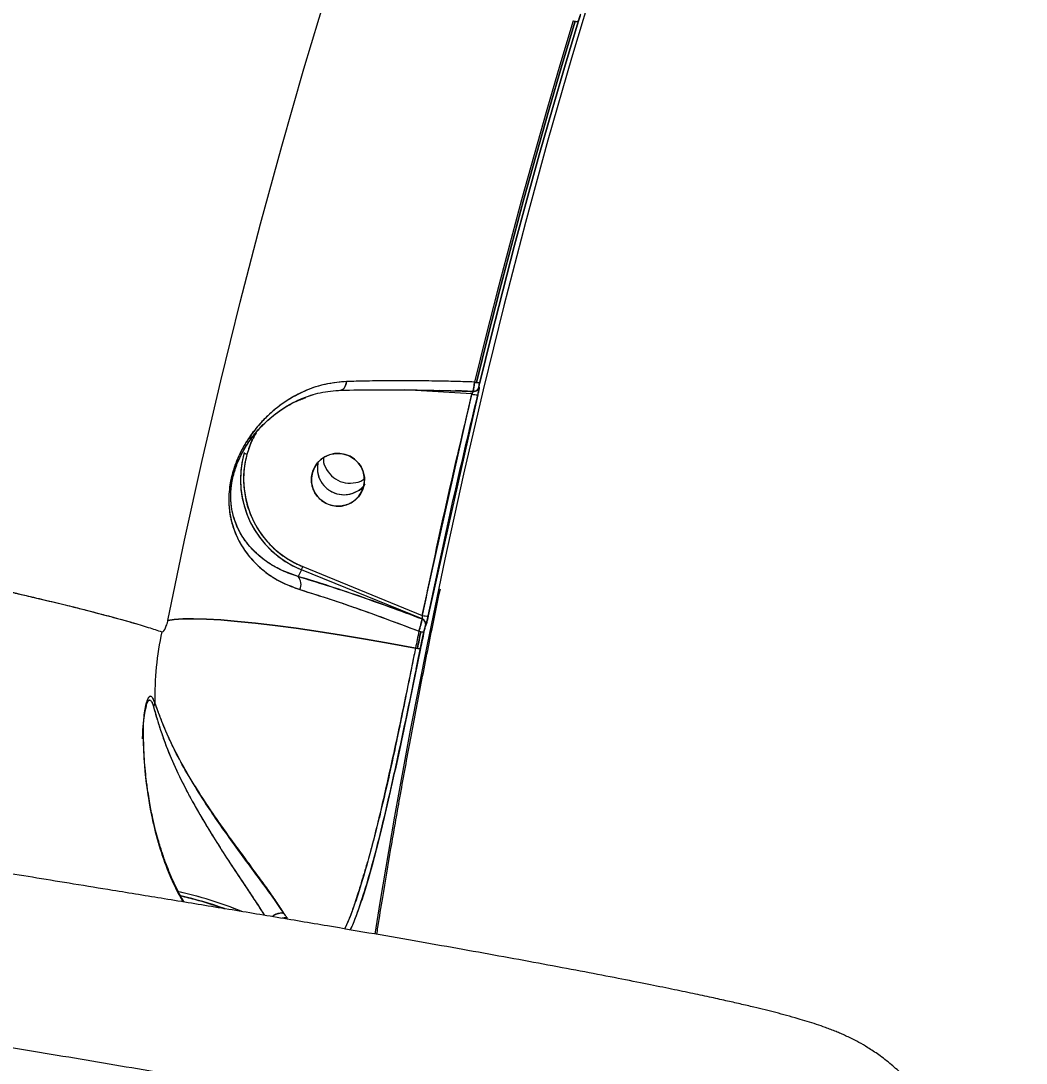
# Model space of a CAD drawing. Header units: millimetres. Extents: x -5873 to 5805, y -5301 to 4302.
# Drawn here: x -313.5 to -143.5, y -605.1 to -428.8 of the extents above; entities that cross this region are included whole.
import ezdxf

# ---------------------------------------------------------------- set-up
doc = ezdxf.new("R2010")
doc.units = ezdxf.units.MM
for name, color, linetype in [('DIKOM_ОБЪЕКТ', 7, 'Continuous'), ('DIKOM_РАЗМЕР_ЗОНА', 7, 'Continuous'), ('DIKOM_РАЗМЕР_ОБЪЕКТА', 7, 'Continuous')]:
    doc.layers.add(name, color=color, linetype=linetype)
doc.styles.add('style1', font='arial.ttf', dxfattribs={"width": 0.8})
doc.dimstyles.new('1-50', dxfattribs={"dimtxt": 300, "dimasz": 200, "dimexe": 100, "dimexo": 0, "dimgap": 100, "dimtad": 1, "dimtxsty": 'style1', "dimcen": 200, "dimclrd": 7, "dimclre": 7, "dimclrt": 7, "dimadec": 1, "dimazin": 2, "dimtfac": 1, "dimtmove": 0, "dimatfit": 2, "dimfxl": 0, "dimlwd": 25, "dimlwe": 18, "dimarcsym": 0})

# ---------------------------------------------------------------- blocks, each defined once
blk = doc.blocks.new('*D9')
at = {"layer": 'Defpoints', "color": 0, "transparency": 16777216}
for p in [(1338.11, 2802.44), (-4588.97, -1585.51), (-117.5, -1585.51)]:
    blk.add_point(p, dxfattribs=at)
at = {"layer": 'DIKOM_РАЗМЕР_ОБЪЕКТА', "color": 7, "lineweight": 18, "transparency": 16777216}
for p, q in [((1338.11, 2802.44), (-4688.97, 2802.44)), ((-117.5, -1585.51), (-4688.97, -1585.51))]:
    blk.add_line(p, q, dxfattribs=at)
at = {"layer": 'DIKOM_РАЗМЕР_ОБЪЕКТА', "color": 7, "lineweight": 25, "transparency": 16777216}
blk.add_line((-4588.97, 2602.44), (-4588.97, -1385.51), dxfattribs=at)
at = {"layer": 'DIKOM_РАЗМЕР_ОБЪЕКТА', "color": 7, "transparency": 16777216}
for points in [[(-4622.31, 2602.44), (-4555.64, 2602.44), (-4588.97, 2802.44)], [(-4622.31, -1385.51), (-4555.64, -1385.51), (-4588.97, -1585.51)]]:
    blk.add_solid(points, dxfattribs=at)
at = {"layer": 'DIKOM_РАЗМЕР_ОБЪЕКТА', "color": 7, "transparency": 16777216, "insert": (-4842.15, 460.98), "char_height": 300, "attachment_point": 5, "rotation": 90, "style": 'style1'}
blk.add_mtext('4400', dxfattribs=at)
blk = doc.blocks.new('*D10')
at = {"layer": 'Defpoints', "color": 0, "transparency": 16777216}
for p in [(4304.51, 1053.39), (-1538.59, -1332.39), (4304.51, -4224.84)]:
    blk.add_point(p, dxfattribs=at)
at = {"layer": 'DIKOM_РАЗМЕР_ОБЪЕКТА', "color": 7, "lineweight": 18, "transparency": 16777216}
for p, q in [((4304.51, 1053.39), (4304.51, -4324.84)), ((-1538.59, -1332.39), (-1538.59, -4324.84))]:
    blk.add_line(p, q, dxfattribs=at)
at = {"layer": 'DIKOM_РАЗМЕР_ОБЪЕКТА', "color": 7, "lineweight": 25, "transparency": 16777216}
blk.add_line((-1338.59, -4224.84), (4104.51, -4224.84), dxfattribs=at)
at = {"layer": 'DIKOM_РАЗМЕР_ОБЪЕКТА', "color": 7, "transparency": 16777216}
for points in [[(-1338.59, -4191.51), (-1338.59, -4258.18), (-1538.59, -4224.84)], [(4104.51, -4191.51), (4104.51, -4258.18), (4304.51, -4224.84)]]:
    blk.add_solid(points, dxfattribs=at)
at = {"layer": 'DIKOM_РАЗМЕР_ОБЪЕКТА', "color": 7, "transparency": 16777216, "insert": (1679.28, -3971.67), "char_height": 300, "attachment_point": 5, "style": 'style1'}
blk.add_mtext('5850', dxfattribs=at)
blk = doc.blocks.new('*D11')
at = {"layer": 'Defpoints', "color": 0, "transparency": 16777216}
for p in [(-510, 4302.44), (-5422.89, -3651.6), (284.83, -3651.6)]:
    blk.add_point(p, dxfattribs=at)
at = {"layer": 'DIKOM_РАЗМЕР_ЗОНА', "color": 7, "lineweight": 18, "transparency": 16777216}
for p, q in [((-510, 4302.44), (-5522.89, 4302.44)), ((284.83, -3651.6), (-5522.89, -3651.6))]:
    blk.add_line(p, q, dxfattribs=at)
at = {"layer": 'DIKOM_РАЗМЕР_ЗОНА', "color": 7, "lineweight": 25, "transparency": 16777216}
blk.add_line((-5422.89, 4102.44), (-5422.89, -3451.6), dxfattribs=at)
at = {"layer": 'DIKOM_РАЗМЕР_ЗОНА', "color": 7, "transparency": 16777216}
for points in [[(-5456.22, 4102.44), (-5389.56, 4102.44), (-5422.89, 4302.44)], [(-5456.22, -3451.6), (-5389.56, -3451.6), (-5422.89, -3651.6)]]:
    blk.add_solid(points, dxfattribs=at)
at = {"layer": 'DIKOM_РАЗМЕР_ЗОНА', "color": 7, "transparency": 16777216, "insert": (-5676.06, -474.49), "char_height": 300, "attachment_point": 5, "rotation": 90, "style": 'style1'}
blk.add_mtext('7950', dxfattribs=at)

msp = doc.modelspace()

# ---------------------------------------------------------------- linework, layer by layer
at = {"layer": 'DIKOM_ОБЪЕКТ', "color": 7, "linetype": 'Continuous', "lineweight": 15}
for p, q in [((-237.27, -491.937), (-248.666, -491.237)), ((-237.055, -491.52), (-242.679, -491.335)), ((-240.036, -491.333), (-237.053, -491.516)), ((-237.051, -491.512), (-239.978, -491.333)), ((-236.75, -491.493), (-236.838, -491.51)), ((-236.454, -491.365), (-236.515, -491.401)), ((-236.237, -491.174), (-236.234, -491.17)), ((-236.031, -490.772), (-236.034, -490.775)), ((-236.034, -490.775), (-236.031, -490.772)), ((-245.646, -529.382), (-237.27, -491.937)), ((-236.24, -492.059), (-244.609, -529.469)), ((-274.867, -499.547), (-274.178, -498.226)), ((-276.227, -502.199), (-276.228, -502.202)), ((-276.227, -502.2), (-275.928, -501.674)), ((-266.064, -521.656), (-266.638, -522.786)), ((-245.658, -529.986), (-266.064, -521.656)), ((-265.847, -521.136), (-245.646, -529.382)), ((-245.66, -529.989), (-245.658, -529.986)), ((-245.058, -531.115), (-245.051, -531.077)), ((-245.058, -531.115), (-245.055, -531.112)), ((-245.055, -531.112), (-245.058, -531.115)), ((-292.33, -544.797), (-292.538, -545.558)), ((-292.911, -550.26), (-292.821, -548.524)), ((-292.787, -549.885), (-292.844, -549.597)), ((-292.911, -550.26), (-292.825, -550.047)), ((-292.825, -550.047), (-292.911, -550.26))]:
    msp.add_line(p, q, dxfattribs=at)
at = {"layer": 'DIKOM_ОБЪЕКТ', "color": 7, "linetype": 'Continuous', "lineweight": 15, "flags": 128}
for points in [[(-180.111, -321.861), (-183.464, -329.843), (-188.564, -342.395), (-193.532, -355.139), (-198.366, -368.066), (-203.062, -381.168), (-207.617, -394.436), (-212.029, -407.862), (-216.294, -421.436), (-220.41, -435.149), (-224.374, -448.994), (-228.183, -462.96), (-231.835, -477.039), (-235.328, -491.22), (-238.658, -505.496), (-241.825, -519.857), (-244.826, -534.293), (-247.658, -548.794), (-250.321, -563.352), (-252.812, -577.957), (-253.674, -583.269)], [(-288.648, -530.272), (-285.818, -516.69), (-282.833, -503.178), (-279.695, -489.746), (-276.406, -476.401), (-272.968, -463.153), (-269.383, -450.01), (-265.654, -436.981), (-261.783, -424.073), (-257.772, -411.296), (-253.625, -398.657), (-250.524, -389.556)], [(-288.648, -530.272), (-285.818, -516.69), (-282.833, -503.178), (-279.695, -489.746), (-276.406, -476.401), (-272.968, -463.153), (-269.383, -450.01), (-265.654, -436.981), (-261.783, -424.073), (-257.772, -411.296), (-253.625, -398.657), (-250.524, -389.556)], [(-220.112, -428.842), (-222.361, -436.346), (-224.563, -443.891), (-226.718, -451.475), (-228.825, -459.097), (-230.885, -466.754), (-232.896, -474.446), (-234.859, -482.17), (-236.773, -489.926)], [(-220.112, -428.842), (-222.361, -436.346), (-224.563, -443.891), (-226.718, -451.475), (-228.825, -459.097), (-230.885, -466.754), (-232.896, -474.446), (-234.859, -482.17), (-236.773, -489.926)], [(-219.794, -428.908), (-222.042, -436.411), (-224.244, -443.955), (-226.398, -451.538), (-228.506, -459.159), (-230.565, -466.816), (-232.576, -474.507), (-234.539, -482.23), (-236.452, -489.985)], [(-236.452, -489.985), (-234.539, -482.23), (-232.576, -474.507), (-230.565, -466.816), (-228.506, -459.159), (-226.398, -451.538), (-224.244, -443.955), (-222.042, -436.411), (-219.794, -428.908)], [(-235.911, -489.979), (-233.996, -482.217), (-232.032, -474.487), (-230.019, -466.79), (-227.957, -459.127), (-225.848, -451.5), (-223.692, -443.911), (-221.489, -436.36), (-219.238, -428.851)], [(-219.238, -428.851), (-221.489, -436.36), (-223.692, -443.911), (-225.848, -451.5), (-227.957, -459.127), (-230.019, -466.79), (-232.032, -474.487), (-233.996, -482.217), (-235.911, -489.979)], [(-259.594, -491.297), (-259.401, -491.313), (-259.211, -491.264), (-259.029, -491.153), (-258.863, -490.982), (-258.716, -490.756), (-258.595, -490.485), (-258.502, -490.175), (-258.442, -489.837)], [(-258.442, -489.837), (-258.502, -490.175), (-258.595, -490.485), (-258.716, -490.756), (-258.863, -490.982), (-259.029, -491.153), (-259.211, -491.264), (-259.34, -491.305)], [(-274.367, -499.661), (-274.476, -499.901), (-275.284, -502.151)], [(-288.648, -530.272), (-287.555, -530.081), (-286.097, -529.974), (-284.286, -529.952), (-282.136, -530.015), (-279.664, -530.162), (-276.889, -530.393), (-273.832, -530.705), (-270.517, -531.097), (-266.971, -531.565), (-263.22, -532.105), (-259.294, -532.713), (-255.223, -533.385), (-251.04, -534.116), (-246.776, -534.899)], [(-246.776, -534.899), (-251.04, -534.116), (-255.223, -533.385), (-259.294, -532.713), (-263.22, -532.105), (-266.971, -531.565), (-270.517, -531.097), (-273.832, -530.705), (-276.889, -530.393), (-279.664, -530.162), (-282.136, -530.015), (-284.286, -529.952), (-286.097, -529.974), (-287.555, -530.081), (-288.648, -530.272)], [(-246.198, -532.061), (-246.271, -532.415), (-246.343, -532.77), (-246.416, -533.125), (-246.488, -533.479), (-246.56, -533.834), (-246.632, -534.189), (-246.704, -534.544), (-246.776, -534.899)], [(-246.198, -532.061), (-246.271, -532.415), (-246.343, -532.77), (-246.416, -533.125), (-246.488, -533.479), (-246.56, -533.834), (-246.632, -534.189), (-246.704, -534.544), (-246.776, -534.899)], [(-246.638, -538.45), (-245.751, -534.008), (-245.376, -532.155)], [(-245.376, -532.155), (-245.751, -534.008), (-246.638, -538.45)], [(-245.376, -532.155), (-245.751, -534.009), (-246.638, -538.45)], [(-245.877, -532.116), (-245.95, -532.47), (-246.022, -532.825), (-246.094, -533.179), (-246.166, -533.534), (-246.238, -533.889), (-246.31, -534.244), (-246.382, -534.599), (-246.454, -534.953)], [(-246.454, -534.953), (-246.382, -534.599), (-246.31, -534.244), (-246.238, -533.889), (-246.166, -533.534), (-246.094, -533.179), (-246.022, -532.825), (-245.95, -532.47), (-245.877, -532.116)], [(-245.921, -534.984), (-245.849, -534.629), (-245.777, -534.273), (-245.705, -533.918), (-245.633, -533.563), (-245.561, -533.208), (-245.488, -532.853), (-245.416, -532.498), (-245.343, -532.144)], [(-245.343, -532.144), (-245.416, -532.498), (-245.488, -532.853), (-245.561, -533.208), (-245.633, -533.563), (-245.705, -533.918), (-245.777, -534.273), (-245.849, -534.629), (-245.921, -534.984)]]:
    msp.add_lwpolyline(points, dxfattribs=at)
at = {"layer": 'DIKOM_ОБЪЕКТ', "color": 7, "linetype": 'Continuous', "lineweight": 15}
for centre, radius, start, end in [((-219.665, -427.86), 1.078, 245.51349, 293.33683), ((-219.295, -425.686), 3.26, 255.47774, 261.20136), ((-219.577, -428.285), 0.659, 250.80733, 300.91776), ((-236.249, -488.436), 1.58, 250.63527, 282.35901), ((-235.673, -484.891), 5.153, 257.67471, 261.29878), ((-236.192, -489.116), 0.907, 253.34121, 288.07838), ((-236.984, -490.538), 0.98, 267.22928, 346.22381), ((-236.982, -490.539), 0.978, 283.56564, 346.2704), ((-236.982, -490.544), 0.976, 308.44993, 346.31841), ((-236.983, -490.544), 0.977, 314.6406, 346.30872), ((-236.483, -489.708), 2.364, 250.55939, 275.8969), ((-259.896, -506.382), 16.473, 164.85226, 248.0114), ((-259.897, -506.383), 16.471, 163.97981, 248.01172), ((-259.859, -506.322), 15.979, 164.8697, 247.99407), ((-275.69, -503.155), 1.083, 68.00559, 95.66265), ((-259.888, -506.482), 4.498, 344.80025, 164.0005), ((-259.871, -506.421), 4.498, 164.80383, 343.99693), ((-281.246, -515.002), 16.576, 336.33223, 338.28009), ((-268.146, -524.147), 2.031, 334.5289, 42.07607), ((-246.044, -530.918), 1.006, 355.54713, 67.57783), ((-246.043, -530.918), 1.005, 348.70022, 67.59507), ((-246.041, -530.915), 1.005, 348.69964, 67.5906), ((-244.929, -527.068), 2.422, 252.78009, 277.59701), ((-239.887, -543.119), 50.958, 167.569, 181.17226), ((-245.527, -529.595), 2.556, 254.77742, 274.12785), ((-244.606, -523.733), 8.479, 259.17759, 261.38115), ((-245.537, -530.734), 1.423, 256.17397, 277.82206), ((-245.098, -526.013), 9.042, 259.3084, 261.37424), ((-246.086, -532.308), 2.681, 255.09696, 273.53615), ((-246.104, -533.505), 1.49, 256.4157, 277.06692), ((-292.532, -544.015), 1.705, 330.04396, 355.06394), ((-302.448, -644.679), 70.335, 68.02668, 77.32029), ((-302.435, -644.641), 70.295, 68.03205, 77.314), ((-302.973, -646.53), 71.658, 70.51556, 76.68861), ((-268.841, -582.5), 1.953, 85.57453, 104.06441), ((-268.859, -582.351), 1.803, 76.46072, 102.93411)]:
    msp.add_arc(centre, radius, start, end, dxfattribs=at)
for points, knots in [([(-255.14, -391.228), (-255.447, -391.556), (-257.888, -394.164), (-263.314, -398.617), (-271.473, -404.545), (-280.589, -409.938), (-290.505, -414.816), (-300.986, -419.054), (-311.939, -422.685), (-323.319, -425.744), (-335.346, -428.3), (-348.022, -430.345), (-361.818, -431.918), (-376.734, -432.931), (-392.76, -433.298), (-409.32, -432.985), (-426.418, -431.99), (-444.053, -430.306), (-462.174, -427.928), (-480.685, -424.865), (-499.491, -421.131), (-518.554, -416.74), (-537.836, -411.701), (-557.235, -406.044), (-576.647, -399.807), (-596.014, -393.022), (-615.336, -385.695), (-634.616, -377.833), (-654.124, -369.312), (-673.734, -360.158), (-693.31, -350.407), (-712.473, -340.255), (-731.208, -329.7), (-749.571, -318.773), (-761.38, -311.199), (-767.302, -307.401)], [0, 0, 0, 0, 0.0043083, 0.0342233, 0.0642476, 0.0944594, 0.124623, 0.1546082, 0.1827887, 0.2109478, 0.2391515, 0.2674669, 0.2959499, 0.3276262, 0.3591227, 0.3905361, 0.4219627, 0.4534994, 0.4852407, 0.5169668, 0.5485998, 0.5802399, 0.6119859, 0.643729, 0.6752736, 0.7067147, 0.7381464, 0.7696622, 0.8013557, 0.8346689, 0.8677698, 0.9007488, 0.9337104, 0.9667586, 1, 1, 1, 1]), ([(-255.039, -391.193), (-255.306, -391.46), (-256.351, -392.508), (-258.314, -394.308), (-260.97, -396.617), (-263.647, -398.776), (-265.984, -400.545), (-267.946, -401.96), (-269.74, -403.205), (-271.764, -404.552), (-274.082, -406.025), (-276.588, -407.536), (-279.031, -408.932), (-280.741, -409.865), (-281.737, -410.395), (-282.164, -410.62), (-282.557, -410.826), (-282.914, -411.011), (-283.235, -411.177), (-284.843, -412.001), (-287.667, -413.387), (-291.773, -415.248), (-295.913, -416.988), (-300.149, -418.635), (-304.622, -420.239), (-308.74, -421.597), (-312.529, -422.755), (-315.831, -423.704), (-319.106, -424.587), (-322.349, -425.407), (-325.555, -426.168), (-328.72, -426.872), (-334.015, -427.975), (-341.486, -429.326), (-351.228, -430.72), (-361.228, -431.809), (-371.528, -432.594), (-382.174, -433.069), (-393.763, -433.248), (-406.365, -433.052), (-420.142, -432.394), (-434.222, -431.282), (-448.621, -429.748), (-458.472, -428.343), (-463.382, -427.643)], [0, 0, 0, 0, 0.0073526, 0.0288021, 0.0510938, 0.0742267, 0.0932339, 0.1052853, 0.1185066, 0.1328981, 0.1490296, 0.1674187, 0.1843825, 0.197927, 0.2009096, 0.2036573, 0.206171, 0.2084498, 0.2104946, 0.2123045, 0.2390752, 0.2632243, 0.2865213, 0.3117105, 0.3354595, 0.3606932, 0.3781945, 0.395272, 0.4119264, 0.4281578, 0.4439661, 0.4593511, 0.4743137, 0.5201643, 0.5640703, 0.6060343, 0.6511109, 0.6949212, 0.7374686, 0.7905573, 0.8426058, 0.8947667, 0.9475559, 1, 1, 1, 1]), ([(-219.238, -428.851), (-219.196, -428.716), (-219.112, -428.446), (-218.988, -428.091), (-218.893, -427.84), (-218.856, -427.763), (-218.837, -427.724)], [0, 0, 0, 0, 0.2787375, 0.5586088, 0.779304, 1, 1, 1, 1]), ([(-218.837, -427.724), (-218.859, -427.77), (-218.902, -427.861), (-219.007, -428.141), (-219.126, -428.49), (-219.201, -428.73), (-219.238, -428.851)], [0, 0, 0, 0, 0.2503193, 0.4998646, 0.7496214, 1, 1, 1, 1]), ([(-807.327, -454.148), (-801.263, -454.835), (-789.13, -456.207), (-770.459, -458.352), (-751.452, -460.559), (-732.137, -462.829), (-712.635, -465.15), (-693.429, -467.466), (-674.573, -469.769), (-656.068, -472.061), (-637.539, -474.389), (-618.989, -476.755), (-599.781, -479.247), (-580.044, -481.855), (-559.915, -484.57), (-540.138, -487.298), (-520.715, -490.04), (-501.648, -492.799), (-483.01, -495.566), (-464.902, -498.327), (-447.419, -501.067), (-430.589, -503.78), (-414.45, -506.458), (-399.086, -509.085), (-384.57, -511.645), (-370.933, -514.127), (-358.168, -516.528), (-346.272, -518.846), (-335.1, -521.107), (-324.773, -523.287), (-315.421, -525.364), (-307.18, -527.298), (-300.217, -529.064), (-295.896, -530.216), (-294.242, -530.729), (-294.157, -530.756)], [0, 0, 0, 0, 0.0300603, 0.0601522, 0.0903541, 0.1207442, 0.1510865, 0.1812487, 0.2095959, 0.2379215, 0.2662917, 0.2947747, 0.3234262, 0.3552897, 0.3869723, 0.4185716, 0.4501837, 0.481907, 0.513836, 0.5457496, 0.5775699, 0.6093967, 0.6413304, 0.6732611, 0.7049921, 0.7366191, 0.768237, 0.7999388, 0.8318198, 0.86533, 0.8986267, 0.9318004, 0.9649569, 0.9982006, 1, 1, 1, 1]), ([(-156.203, -635.142), (-155.948, -633.72), (-155.452, -630.944), (-155.456, -626.842), (-155.983, -622.547), (-157.143, -618.374), (-158.838, -614.587), (-160.625, -611.618), (-162.477, -609.158), (-164.404, -607.055), (-166.519, -605.129), (-168.407, -603.69), (-170.196, -602.511), (-171.804, -601.583), (-173.123, -600.906), (-174.08, -600.454), (-174.884, -600.096), (-175.709, -599.749), (-176.565, -599.409), (-177.666, -598.997), (-178.981, -598.54), (-180.521, -598.046), (-182.219, -597.539), (-183.997, -597.041), (-185.823, -596.559), (-187.658, -596.094), (-189.663, -595.606), (-191.864, -595.09), (-194.336, -594.529), (-197.117, -593.917), (-200.313, -593.234), (-203.982, -592.472), (-208.255, -591.608), (-213.212, -590.631), (-218.89, -589.539), (-225.116, -588.37), (-231.748, -587.15), (-238.718, -585.893), (-246.02, -584.599), (-253.64, -583.271), (-261.855, -581.862), (-270.644, -580.379), (-279.83, -578.856), (-288.939, -577.36), (-297.146, -576.021), (-304.383, -574.845), (-310.635, -573.829), (-316.538, -572.871), (-322.627, -571.88), (-329.266, -570.8), (-336.778, -569.59), (-345.022, -568.273), (-354.044, -566.842), (-363.878, -565.295), (-374.533, -563.63), (-385.923, -561.863), (-400.069, -559.684), (-416.868, -557.115), (-436.29, -554.173), (-455.942, -551.22), (-475.94, -548.24), (-496.352, -545.221), (-517.182, -542.164), (-538.278, -539.091), (-559.553, -536.015), (-580.862, -532.955), (-602.199, -529.913), (-623.559, -526.888), (-645.072, -523.862), (-667.683, -520.704), (-691.289, -517.432), (-715.769, -514.065), (-740.067, -510.75), (-764.184, -507.486), (-788.12, -504.274), (-811.806, -501.124), (-835.119, -498.051), (-856.429, -495.268), (-875.786, -492.763), (-893.324, -490.512), (-910.661, -488.306), (-927.93, -486.128), (-942.987, -484.249), (-955.89, -482.652), (-966.658, -481.33), (-977.338, -480.028), (-987.898, -478.752), (-998.168, -477.522), (-1007.873, -476.37), (-1016.776, -475.32), (-1024.431, -474.423), (-1030.977, -473.66), (-1036.536, -473.016), (-1041.576, -472.435), (-1046.203, -471.903), (-1050.714, -471.389), (-1055.754, -470.821), (-1061.498, -470.183), (-1067.948, -469.477), (-1074.776, -468.741), (-1082.406, -467.934), (-1090.604, -467.087), (-1098.995, -466.245), (-1106.869, -465.483), (-1114.133, -464.807), (-1120.805, -464.216), (-1126.812, -463.714), (-1132.2, -463.295), (-1136.936, -462.958), (-1141.078, -462.695), (-1144.225, -462.524), (-1146.578, -462.416), (-1148.309, -462.348), (-1149.872, -462.298), (-1151.35, -462.262), (-1152.97, -462.237), (-1154.789, -462.235), (-1156.703, -462.267), (-1158.525, -462.344), (-1160.267, -462.473), (-1161.747, -462.628), (-1163.185, -462.829), (-1164.46, -463.054), (-1165.566, -463.288), (-1166.549, -463.525), (-1167.775, -463.861), (-1169.361, -464.369), (-1171.094, -465.041), (-1172.773, -465.813), (-1174.218, -466.573), (-1175.635, -467.421), (-1176.987, -468.321), (-1178.65, -469.569), (-1180.674, -471.348), (-1182.978, -473.82), (-1185.11, -476.758), (-1186.915, -480.025), (-1188.302, -483.451), (-1189.342, -487.248), (-1189.605, -489.911), (-1189.739, -491.272)], [0, 0, 0, 0, 0.0028437, 0.005551, 0.008074, 0.0114316, 0.0142151, 0.0165946, 0.0189853, 0.0214179, 0.0238497, 0.0270226, 0.0299349, 0.0324558, 0.0348702, 0.0368396, 0.0388619, 0.041111, 0.0435882, 0.0462946, 0.0510128, 0.0558737, 0.0604702, 0.0662162, 0.0715286, 0.0767123, 0.0818452, 0.0878865, 0.0939129, 0.1003685, 0.1073166, 0.1147568, 0.1226908, 0.1315466, 0.1409546, 0.1505933, 0.1601667, 0.1696847, 0.179157, 0.1885933, 0.1979567, 0.2083092, 0.2184461, 0.2278883, 0.2365694, 0.2428611, 0.2486894, 0.2540555, 0.25896, 0.2648982, 0.2713095, 0.2782351, 0.2856822, 0.2936604, 0.3021394, 0.3110875, 0.320286, 0.3345568, 0.3486242, 0.3625172, 0.3762637, 0.3901652, 0.4041159, 0.4180038, 0.4318276, 0.4456156, 0.4591488, 0.4726969, 0.4862862, 0.4999438, 0.5154855, 0.5309464, 0.5463672, 0.5617863, 0.5772425, 0.5927751, 0.6082915, 0.6237227, 0.6360334, 0.6483348, 0.6606786, 0.6733228, 0.6863398, 0.6946776, 0.7031537, 0.7117236, 0.720391, 0.7291574, 0.737621, 0.7455232, 0.7528695, 0.7585893, 0.7639246, 0.7688761, 0.773444, 0.777908, 0.7828094, 0.7891701, 0.7961702, 0.8038137, 0.812058, 0.8226414, 0.8335178, 0.8442363, 0.8548106, 0.8652538, 0.8755777, 0.8853313, 0.8949856, 0.9041596, 0.9126157, 0.9175455, 0.9221814, 0.9265261, 0.9306572, 0.9351549, 0.9404608, 0.9463215, 0.9524641, 0.9561103, 0.959782, 0.9632255, 0.9660941, 0.9682016, 0.9698355, 0.9713119, 0.9731886, 0.9754924, 0.9771553, 0.9789027, 0.980082, 0.9812822, 0.9827265, 0.9846134, 0.9869417, 0.9896939, 0.9920149, 0.9945289, 0.9972034, 1, 1, 1, 1]), ([(-156.26, -635.134), (-156.236, -635.113), (-155.995, -634.9), (-156.613, -634.355), (-158.117, -633.507), (-160.656, -632.536), (-164.154, -631.433), (-168.645, -630.194), (-174.102, -628.825), (-180.489, -627.332), (-187.783, -625.719), (-195.98, -623.989), (-205.078, -622.144), (-215.08, -620.182), (-225.991, -618.104), (-237.786, -615.917), (-250.405, -613.629), (-263.782, -611.254), (-277.889, -608.796), (-292.72, -606.254), (-308.278, -603.629), (-324.562, -600.921), (-341.572, -598.13), (-359.242, -595.266), (-377.486, -592.345), (-396.219, -589.379), (-415.424, -586.371), (-435.099, -583.321), (-455.244, -580.231), (-475.862, -577.098), (-496.931, -573.928), (-518.354, -570.734), (-540.025, -567.534), (-561.864, -564.338), (-583.865, -561.147), (-606.03, -557.962), (-628.357, -554.783), (-650.849, -551.61), (-673.455, -548.451), (-696.074, -545.321), (-718.599, -542.233), (-740.98, -539.195), (-763.218, -536.206), (-785.31, -533.265), (-807.253, -530.374), (-828.968, -527.542), (-850.355, -524.782), (-871.324, -522.106), (-891.856, -519.515), (-911.956, -517.009), (-931.622, -514.588), (-950.853, -512.252), (-969.63, -510.003), (-987.864, -507.853), (-1005.468, -505.81), (-1022.372, -503.884), (-1038.576, -502.073), (-1054.086, -500.378), (-1068.897, -498.797), (-1083.008, -497.334), (-1096.386, -495.99), (-1108.96, -494.775), (-1120.671, -493.693), (-1131.487, -492.747), (-1141.418, -491.935), (-1150.465, -491.257), (-1158.625, -490.714), (-1165.891, -490.304), (-1172.236, -490.029), (-1177.625, -489.889), (-1182.038, -489.888), (-1185.461, -490.026), (-1187.938, -490.299), (-1189.303, -490.714), (-1189.853, -491.047), (-1189.724, -491.264), (-1189.718, -491.275)], [0, 0, 0, 0, 0.0016717, 0.0168377, 0.0306269, 0.0444384, 0.0582979, 0.072232, 0.0861656, 0.1000218, 0.1138307, 0.1276178, 0.1414079, 0.1552272, 0.1691019, 0.1830538, 0.1969687, 0.2108133, 0.2246147, 0.2383993, 0.2521929, 0.2660216, 0.2799122, 0.2938685, 0.3077623, 0.3215932, 0.3353882, 0.3491733, 0.3629741, 0.3768166, 0.3907281, 0.4046799, 0.4185557, 0.4323752, 0.4461657, 0.459953, 0.4737626, 0.487621, 0.5015558, 0.5154994, 0.5293803, 0.5432254, 0.5570615, 0.5709142, 0.5848101, 0.5987674, 0.6126749, 0.6265148, 0.6403139, 0.6540984, 0.667894, 0.6817269, 0.6956236, 0.7095795, 0.7234679, 0.7372954, 0.7510888, 0.7648743, 0.7786776, 0.7925252, 0.8064441, 0.8203929, 0.8342643, 0.8480816, 0.8618711, 0.8756589, 0.889471, 0.9033326, 0.9172696, 0.9311972, 0.9450523, 0.9588612, 0.9726496, 0.986443, 0.999339, 1, 1, 1, 1]), ([(-258.442, -489.837), (-259.872, -489.983), (-262.735, -490.275), (-266.673, -491.87), (-269.787, -493.849), (-272.183, -495.97), (-274.001, -497.999), (-275.637, -500.354), (-277.033, -503.088), (-278.03, -506.175), (-278.422, -509.26), (-278.257, -512.007), (-277.687, -514.418), (-276.8, -516.557), (-275.396, -518.895), (-273.253, -521.279), (-270.177, -523.564), (-267.598, -524.536), (-266.312, -525.021)], [0, 0, 0, 0, 0.0823483, 0.1648, 0.2471014, 0.2971599, 0.3471531, 0.3976847, 0.4484659, 0.4996125, 0.5507894, 0.6016085, 0.6522513, 0.702585, 0.7526015, 0.8352417, 0.9178419, 1, 1, 1, 1]), ([(-258.442, -489.837), (-259.531, -489.93), (-261.711, -490.115), (-264.786, -491.08), (-267.663, -492.463), (-270.032, -494.081), (-271.961, -495.773), (-273.496, -497.413), (-274.799, -499.119), (-275.858, -500.814), (-276.722, -502.507), (-277.433, -504.294), (-277.965, -506.176), (-278.28, -508.059), (-278.373, -509.847), (-278.271, -511.549), (-277.916, -513.631), (-277.116, -515.974), (-275.728, -518.41), (-273.947, -520.554), (-271.786, -522.397), (-269.273, -523.957), (-267.3, -524.666), (-266.312, -525.021)], [0, 0, 0, 0, 0.0625365, 0.1251425, 0.1872081, 0.2492834, 0.2914855, 0.3335152, 0.3742101, 0.4068054, 0.4368894, 0.4690111, 0.4996828, 0.5303847, 0.562517, 0.5926074, 0.6252129, 0.6878465, 0.7504606, 0.8126814, 0.8753088, 0.9375545, 1, 1, 1, 1]), ([(-236.773, -489.926), (-238.095, -489.885), (-240.697, -489.804), (-244.473, -489.735), (-248.728, -489.696), (-253.46, -489.711), (-256.778, -489.795), (-258.442, -489.837)], [0, 0, 0, 0, 0.1728993, 0.340163, 0.501782, 0.7501833, 1, 1, 1, 1]), ([(-236.773, -489.926), (-238.917, -489.863), (-243.2, -489.738), (-248.95, -489.693), (-254.058, -489.723), (-256.977, -489.799), (-258.442, -489.837)], [0, 0, 0, 0, 0.2805632, 0.5605437, 0.7795159, 1, 1, 1, 1]), ([(-236.773, -489.926), (-236.814, -490.194), (-236.896, -490.732), (-236.988, -491.264), (-237.04, -491.523), (-237.047, -491.516), (-237.049, -491.513)], [0, 0, 0, 0, 0.2988498, 0.5996873, 0.8351648, 1, 1, 1, 1]), ([(-237.04, -491.491), (-237.038, -491.49), (-237.03, -491.484), (-236.974, -491.186), (-236.883, -490.647), (-236.81, -490.166), (-236.773, -489.926)], [0, 0, 0, 0, 0.1105891, 0.4069665, 0.7035071, 1, 1, 1, 1]), ([(-235.911, -489.979), (-235.939, -490.098), (-235.995, -490.337), (-236.045, -490.612), (-236.063, -490.781), (-236.044, -490.777), (-236.034, -490.775)], [0, 0, 0, 0, 0.2499728, 0.4999088, 0.7497105, 1, 1, 1, 1]), ([(-236.034, -490.775), (-236.044, -490.776), (-236.065, -490.777), (-236.039, -490.574), (-235.985, -490.294), (-235.936, -490.084), (-235.911, -489.979)], [0, 0, 0, 0, 0.2797549, 0.5598658, 0.7798624, 1, 1, 1, 1]), ([(-275.928, -501.674), (-275.743, -501.337), (-275.214, -500.376), (-274.145, -498.906), (-272.657, -497.199), (-270.81, -495.529), (-268.579, -493.962), (-265.925, -492.621), (-262.831, -491.584), (-260.535, -491.4), (-259.342, -491.305)], [0, 0, 0, 0, 0.0488744, 0.1395934, 0.2453776, 0.3672087, 0.5035116, 0.6540152, 0.8201739, 1, 1, 1, 1]), ([(-259.342, -491.305), (-257.449, -491.268), (-253.781, -491.197), (-247.997, -491.225), (-242.386, -491.33), (-238.659, -491.467), (-236.861, -491.532)], [0, 0, 0, 0, 0.2736616, 0.530291, 0.7733108, 1, 1, 1, 1]), ([(-237.043, -491.533), (-237.047, -491.544), (-237.055, -491.567), (-237.09, -491.637), (-237.159, -491.757), (-237.23, -491.872), (-237.27, -491.937)], [0, 0, 0, 0, 0.1625365, 0.3371643, 0.6279854, 1, 1, 1, 1]), ([(-237.044, -491.538), (-237.058, -491.57), (-237.084, -491.628), (-237.171, -491.779), (-237.236, -491.884), (-237.27, -491.937)], [0, 0, 0, 0, 0.3732252, 0.6812317, 1, 1, 1, 1]), ([(-237.045, -491.523), (-236.974, -491.524), (-236.828, -491.527), (-236.607, -491.46), (-236.395, -491.342), (-236.281, -491.22), (-236.225, -491.16)], [0, 0, 0, 0, 0.2403748, 0.4904607, 0.7456904, 1, 1, 1, 1]), ([(-236.222, -491.156), (-236.273, -491.215), (-236.341, -491.294), (-236.437, -491.346), (-236.462, -491.359)], [0, 0, 0, 0, 0.7397943, 1, 1, 1, 1]), ([(-236.031, -490.772), (-236.023, -490.765), (-236.005, -490.752), (-235.996, -490.824), (-236.022, -491.048), (-236.108, -491.496), (-236.196, -491.871), (-236.24, -492.059)], [0, 0, 0, 0, 0.1257352, 0.2514916, 0.5008111, 0.7502655, 1, 1, 1, 1]), ([(-236.24, -492.059), (-236.191, -491.849), (-236.092, -491.429), (-236.014, -490.993), (-235.991, -490.761), (-236.018, -490.768), (-236.031, -490.772)], [0, 0, 0, 0, 0.2795026, 0.5589389, 0.7793124, 1, 1, 1, 1]), ([(-266.638, -522.786), (-267.841, -522.36), (-270.256, -521.505), (-273.137, -519.5), (-275.275, -517.282), (-276.753, -514.913), (-277.589, -512.729), (-277.992, -510.54), (-278.047, -508.437), (-277.723, -506.116), (-276.999, -503.785), (-275.995, -501.661), (-274.609, -499.465), (-272.805, -497.308), (-270.294, -495.103), (-267.836, -493.444), (-265.985, -492.801), (-265.366, -492.586)], [0, 0, 0, 0, 0.095648, 0.1920357, 0.2882379, 0.360576, 0.432394, 0.4797702, 0.526428, 0.5724038, 0.6183608, 0.6649824, 0.7123663, 0.7838045, 0.856083, 0.9518923, 1, 1, 1, 1]), ([(-266.638, -522.786), (-267.087, -522.647), (-268.012, -522.36), (-269.278, -521.825), (-270.499, -521.205), (-271.715, -520.461), (-272.995, -519.513), (-274.229, -518.374), (-275.356, -517.065), (-276.285, -515.681), (-277.045, -514.167), (-277.578, -512.637), (-277.899, -511.096), (-278.034, -509.563), (-277.984, -507.915), (-277.695, -506.113), (-277.26, -504.613), (-276.818, -503.464), (-276.342, -502.393), (-275.648, -501.097), (-274.733, -499.701), (-273.727, -498.414), (-272.714, -497.304), (-271.619, -496.259), (-270.346, -495.208), (-268.816, -494.15), (-267.126, -493.217), (-265.524, -492.499), (-264.482, -492.187), (-264.031, -492.053)], [0, 0, 0, 0, 0.0335464, 0.0690654, 0.1019658, 0.1379066, 0.1806013, 0.2300822, 0.2759577, 0.3246886, 0.368865, 0.4143584, 0.4511986, 0.4835897, 0.5183195, 0.5529385, 0.5874932, 0.6044395, 0.6222684, 0.6546409, 0.6914677, 0.7259275, 0.7603318, 0.7919421, 0.8294524, 0.8752255, 0.9231011, 0.9667288, 1, 1, 1, 1]), ([(-237.27, -491.937), (-238.925, -498.906), (-241.881, -511.35), (-244.496, -523.872), (-245.646, -529.382)], [0, 0, 0, 0, 0.5599958, 1, 1, 1, 1]), ([(-244.609, -529.469), (-243.138, -522.465), (-240.512, -509.958), (-237.545, -497.528), (-236.24, -492.059)], [0, 0, 0, 0, 0.5599959, 1, 1, 1, 1]), ([(-481.954, -495.737), (-478.449, -496.268), (-471.421, -497.331), (-461.1, -498.925), (-450.977, -500.511), (-441.103, -502.084), (-431.451, -503.648), (-421.954, -505.212), (-413.427, -506.64), (-405.809, -507.937), (-399.042, -509.104), (-392.305, -510.282), (-385.745, -511.445), (-380.357, -512.415), (-376.08, -513.194), (-372.749, -513.805), (-369.417, -514.421), (-366.085, -515.043), (-362.758, -515.668), (-359.438, -516.298), (-355.532, -517.047), (-351.024, -517.922), (-345.922, -518.927), (-340.77, -519.96), (-335.751, -520.985), (-331.395, -521.892), (-327.643, -522.687), (-324.476, -523.368), (-321.103, -524.105), (-318.714, -524.637), (-317.125, -524.995), (-316.6, -525.114), (-316.07, -525.234), (-315.538, -525.355), (-315.001, -525.478), (-314.374, -525.622), (-313.562, -525.809), (-312.478, -526.061), (-311.127, -526.377), (-309.529, -526.755), (-307.78, -527.175), (-306.086, -527.588), (-304.212, -528.053), (-302.317, -528.532), (-300.238, -529.071), (-297.691, -529.749), (-294.829, -530.546), (-291.954, -531.399), (-290.398, -531.906), (-289.65, -532.15)], [0, 0, 0, 0, 0.0356094, 0.0713873, 0.1073334, 0.1429085, 0.17837, 0.2143464, 0.2508401, 0.277912, 0.3055299, 0.333695, 0.362407, 0.3899726, 0.404944, 0.420175, 0.4356655, 0.451416, 0.4674265, 0.4836967, 0.5002277, 0.5259927, 0.5530551, 0.5814158, 0.6110754, 0.6394001, 0.6596954, 0.6811188, 0.7006087, 0.7272294, 0.7309596, 0.7347465, 0.7385897, 0.7424895, 0.7464462, 0.7504593, 0.7564865, 0.7647492, 0.7752476, 0.7879815, 0.802952, 0.8183428, 0.8312155, 0.8524193, 0.8705209, 0.8915209, 0.9303476, 0.9665079, 1, 1, 1, 1]), ([(-273.691, -498.488), (-273.944, -498.903), (-274.64, -500.048), (-275.033, -501.333), (-275.284, -502.151)], [0, 0, 0, 0, 0.36319, 1, 1, 1, 1]), ([(-275.284, -502.151), (-275.481, -503.035), (-275.884, -504.85), (-275.872, -507.714), (-275.354, -510.626), (-274.27, -513.443), (-272.676, -516.013), (-270.661, -518.197), (-268.374, -519.957), (-266.675, -520.75), (-265.847, -521.136)], [0, 0, 0, 0, 0.117733, 0.24148, 0.3695916, 0.5000025, 0.6304078, 0.7585182, 0.8822674, 1, 1, 1, 1]), ([(-264.212, -505.242), (-264.005, -504.717), (-263.687, -503.91), (-262.871, -503.06), (-262.123, -502.528), (-261.275, -502.164), (-260.123, -501.926), (-258.667, -502.049), (-257.356, -502.698), (-256.491, -503.499), (-255.95, -504.251), (-255.58, -505.096), (-255.316, -506.248), (-255.456, -507.104), (-255.547, -507.661)], [0, 0, 0, 0, 0.1197378, 0.1841814, 0.2499999, 0.3158235, 0.3802656, 0.4999991, 0.6197332, 0.6841838, 0.7500015, 0.8158151, 0.8802678, 1, 1, 1, 1]), ([(-263.221, -503.292), (-263.311, -503.873), (-263.49, -505.036), (-262.882, -506.748), (-261.712, -508.105), (-260.105, -508.914), (-258.299, -509.061), (-256.647, -508.476), (-255.581, -507.76), (-255.312, -507.212), (-255.298, -507.184)], [0, 0, 0, 0, 0.1418104, 0.2837467, 0.4255798, 0.5673043, 0.7090008, 0.8507151, 0.9925171, 1, 1, 1, 1]), ([(-263.221, -503.292), (-263.309, -503.806), (-263.449, -504.627), (-263.215, -505.786), (-262.815, -506.729), (-262.192, -507.561), (-261.29, -508.325), (-260.063, -508.896), (-258.723, -509.027), (-257.563, -508.819), (-256.623, -508.42), (-255.831, -507.862), (-255.452, -507.38), (-255.298, -507.184)], [0, 0, 0, 0, 0.1257159, 0.2006821, 0.2835584, 0.3723978, 0.4493888, 0.567444, 0.693173, 0.768119, 0.8509471, 0.9396535, 1, 1, 1, 1]), ([(-263.221, -503.292), (-263.309, -503.807), (-263.45, -504.628), (-263.214, -505.787), (-262.814, -506.73), (-262.192, -507.562), (-261.29, -508.325), (-260.064, -508.895), (-258.724, -509.027), (-257.565, -508.819), (-256.624, -508.421), (-255.832, -507.863), (-255.452, -507.38), (-255.298, -507.185)], [0, 0, 0, 0, 0.1257656, 0.2007967, 0.2837495, 0.3724631, 0.4493886, 0.5673677, 0.6930641, 0.7679884, 0.850777, 0.939558, 1, 1, 1, 1]), ([(-262.33, -502.762), (-262.341, -502.868), (-262.409, -503.554), (-261.86, -504.796), (-260.732, -506.15), (-259.103, -506.971), (-257.342, -507.073), (-256.009, -506.769), (-255.491, -506.298), (-255.404, -506.219)], [0, 0, 0, 0, 0.0340213, 0.2197308, 0.4054329, 0.5911303, 0.7768342, 0.9625456, 1, 1, 1, 1]), ([(-255.547, -507.661), (-255.753, -508.186), (-256.071, -508.993), (-256.887, -509.844), (-257.636, -510.375), (-258.484, -510.74), (-259.635, -510.978), (-261.091, -510.855), (-262.402, -510.205), (-263.268, -509.404), (-263.808, -508.652), (-264.178, -507.808), (-264.443, -506.656), (-264.303, -505.799), (-264.212, -505.242)], [0, 0, 0, 0, 0.1197249, 0.1841705, 0.2500036, 0.3158165, 0.3802749, 0.4999934, 0.6197339, 0.6841803, 0.7500062, 0.8158213, 0.8802754, 1, 1, 1, 1]), ([(-266.638, -522.786), (-265.025, -523.279), (-261.809, -524.263), (-256.613, -526.001), (-251.228, -527.895), (-247.52, -529.29), (-245.66, -529.989)], [0, 0, 0, 0, 0.2499834, 0.4983914, 0.7484654, 1, 1, 1, 1]), ([(-245.66, -529.989), (-247.734, -529.211), (-251.876, -527.655), (-257.442, -525.717), (-262.39, -524.082), (-265.219, -523.219), (-266.638, -522.786)], [0, 0, 0, 0, 0.2805013, 0.5604787, 0.7794722, 1, 1, 1, 1]), ([(-266.312, -525.021), (-264.574, -525.564), (-261.106, -526.649), (-255.866, -528.457), (-250.886, -530.262), (-247.759, -531.462), (-246.198, -532.061)], [0, 0, 0, 0, 0.2801764, 0.5589187, 0.7798229, 1, 1, 1, 1]), ([(-266.312, -525.021), (-265.293, -525.336), (-263.276, -525.961), (-260.114, -527.002), (-256.3, -528.309), (-251.676, -529.964), (-248.051, -531.351), (-246.198, -532.061)], [0, 0, 0, 0, 0.165892, 0.3281388, 0.4884756, 0.7384889, 1, 1, 1, 1]), ([(-253.323, -583.33), (-253.259, -582.916), (-252.936, -580.834), (-252.136, -575.992), (-250.915, -568.699), (-249.392, -560.013), (-247.73, -550.902), (-245.915, -541.379), (-244.192, -532.652), (-243.042, -527.132), (-242.57, -524.87)], [0, 0, 0, 0, 0.0210661, 0.1059126, 0.2468006, 0.3930828, 0.5499866, 0.7137118, 0.8827083, 1, 1, 1, 1]), ([(-289.65, -532.15), (-289.582, -532.149), (-289.447, -532.148), (-289.229, -531.872), (-289.045, -531.519), (-288.902, -531.175), (-288.786, -530.827), (-288.7, -530.515), (-288.665, -530.352), (-288.648, -530.272)], [0, 0, 0, 0, 0.2499103, 0.4993331, 0.6284285, 0.7497135, 0.8745553, 0.9390475, 1, 1, 1, 1]), ([(-289.65, -532.15), (-289.649, -532.15), (-289.645, -532.152), (-289.583, -532.172), (-289.439, -532.129), (-289.191, -531.827), (-288.951, -531.321), (-288.788, -530.834), (-288.701, -530.517), (-288.665, -530.354), (-288.648, -530.272)], [0, 0, 0, 0, 0.0018562, 0.016427, 0.2503276, 0.500041, 0.7457552, 0.8745321, 0.9368581, 1, 1, 1, 1]), ([(-245.66, -529.989), (-245.671, -530.062), (-245.691, -530.21), (-245.833, -530.775), (-246.01, -531.421), (-246.136, -531.848), (-246.198, -532.061)], [0, 0, 0, 0, 0.2784842, 0.5592288, 0.780368, 1, 1, 1, 1]), ([(-246.198, -532.061), (-246.127, -531.817), (-245.984, -531.331), (-245.808, -530.677), (-245.685, -530.177), (-245.669, -530.052), (-245.66, -529.989)], [0, 0, 0, 0, 0.2502824, 0.5001971, 0.7500423, 1, 1, 1, 1]), ([(-245.646, -529.382), (-245.638, -529.46), (-245.624, -529.598), (-245.618, -529.761), (-245.622, -529.864), (-245.63, -529.928), (-245.642, -529.971), (-245.652, -529.981), (-245.658, -529.986)], [0, 0, 0, 0, 0.2800507, 0.4991902, 0.6304923, 0.7567437, 0.8794495, 1, 1, 1, 1]), ([(-245.646, -529.382), (-245.637, -529.464), (-245.62, -529.624), (-245.618, -529.823), (-245.631, -529.952), (-245.649, -529.975), (-245.658, -529.986)], [0, 0, 0, 0, 0.2957078, 0.577664, 0.7902101, 1, 1, 1, 1]), ([(-245.055, -531.112), (-245.028, -531.06), (-244.973, -530.955), (-244.845, -530.502), (-244.717, -529.982), (-244.645, -529.64), (-244.609, -529.469)], [0, 0, 0, 0, 0.2797863, 0.5596272, 0.7797191, 1, 1, 1, 1]), ([(-244.609, -529.469), (-244.65, -529.664), (-244.733, -530.053), (-244.866, -530.584), (-244.962, -530.904), (-245.023, -531.063), (-245.045, -531.096), (-245.055, -531.112)], [0, 0, 0, 0, 0.2497084, 0.4991969, 0.7485103, 0.8742293, 1, 1, 1, 1]), ([(-245.343, -532.144), (-245.313, -532.004), (-245.253, -531.725), (-245.165, -531.393), (-245.097, -531.181), (-245.071, -531.137), (-245.058, -531.115)], [0, 0, 0, 0, 0.278759, 0.5585724, 0.779276, 1, 1, 1, 1]), ([(-245.058, -531.115), (-245.073, -531.142), (-245.104, -531.195), (-245.178, -531.439), (-245.263, -531.77), (-245.317, -532.019), (-245.343, -532.144)], [0, 0, 0, 0, 0.2503328, 0.4998778, 0.7495746, 1, 1, 1, 1]), ([(-246.776, -534.899), (-247.267, -537.317), (-248.251, -542.155), (-249.76, -549.355), (-251.27, -556.319), (-252.773, -562.894), (-254.273, -568.939), (-255.741, -574.245), (-257.185, -578.615), (-258.187, -581.312), (-258.717, -582.294), (-258.771, -582.395)], [0, 0, 0, 0, 0.1255316, 0.2511923, 0.3757905, 0.5010424, 0.6259799, 0.750824, 0.8691327, 0.9866327, 1, 1, 1, 1]), ([(-246.776, -534.899), (-246.862, -535.326), (-247.04, -536.207), (-247.314, -537.573), (-247.591, -538.953), (-247.861, -540.296), (-248.128, -541.625), (-248.411, -543.031), (-248.741, -544.659), (-249.074, -546.291), (-249.366, -547.712), (-249.547, -548.588), (-249.743, -549.53), (-250.009, -550.8), (-250.385, -552.57), (-250.791, -554.447), (-251.202, -556.311), (-251.622, -558.173), (-252.035, -559.958), (-252.454, -561.728), (-252.895, -563.537), (-253.359, -565.385), (-253.855, -567.295), (-254.353, -569.142), (-254.902, -571.101), (-255.432, -572.92), (-255.99, -574.756), (-256.496, -576.367), (-256.946, -577.747), (-257.339, -578.916), (-257.661, -579.819), (-258.002, -580.695), (-258.35, -581.522), (-258.619, -582.1), (-258.757, -582.397)], [0, 0, 0, 0, 0.0221695, 0.0457148, 0.0706412, 0.0934714, 0.1151519, 0.1394781, 0.1664398, 0.2000132, 0.224987, 0.2413945, 0.2464014, 0.2750392, 0.3092284, 0.34169, 0.3771917, 0.4118067, 0.4454222, 0.4779265, 0.5130317, 0.5504208, 0.5869541, 0.6279513, 0.6641324, 0.71109, 0.7479199, 0.792655, 0.8331911, 0.8660442, 0.9063394, 0.9327225, 0.965438, 1, 1, 1, 1]), ([(-245.921, -534.984), (-246.368, -537.185), (-247.263, -541.586), (-248.635, -548.163), (-250.011, -554.571), (-251.383, -560.704), (-252.75, -566.445), (-254.113, -571.716), (-255.477, -576.379), (-256.704, -580.065), (-257.482, -581.837), (-257.8, -582.561)], [0, 0, 0, 0, 0.1153609, 0.230672, 0.3457253, 0.4606644, 0.5755912, 0.6901834, 0.8054418, 0.920434, 1, 1, 1, 1]), ([(-257.773, -582.566), (-257.754, -582.528), (-257.221, -581.482), (-256.178, -578.506), (-254.651, -573.68), (-253.152, -568.067), (-251.683, -562.004), (-250.236, -555.603), (-248.787, -548.881), (-247.338, -541.954), (-246.393, -537.306), (-245.921, -534.984)], [0, 0, 0, 0, 0.0048393, 0.1334274, 0.2629715, 0.3914626, 0.5133103, 0.6347287, 0.7559139, 0.8780308, 1, 1, 1, 1]), ([(-290.834, -544.162), (-290.95, -543.885), (-291.182, -543.33), (-291.56, -542.974), (-291.948, -543.215), (-292.4, -544.31), (-292.79, -546.506), (-292.826, -548.565), (-292.844, -549.597)], [0, 0, 0, 0, 0.1251968, 0.2503297, 0.3752663, 0.5004276, 0.7497812, 1, 1, 1, 1]), ([(-290.834, -544.162), (-290.952, -543.88), (-291.189, -543.315), (-291.576, -542.966), (-291.97, -543.247), (-292.347, -544.199), (-292.642, -545.696), (-292.829, -547.568), (-292.839, -548.921), (-292.844, -549.597)], [0, 0, 0, 0, 0.1273517, 0.255171, 0.3827017, 0.5093163, 0.6742789, 0.8372184, 1, 1, 1, 1]), ([(-292.639, -546.616), (-292.55, -545.966), (-292.4, -544.863), (-292.023, -543.864), (-291.665, -543.58), (-291.335, -543.988), (-291.148, -544.573), (-291.055, -544.866)], [0, 0, 0, 0, 0.263585, 0.4476969, 0.6313893, 0.8154798, 1, 1, 1, 1]), ([(-292.362, -544.963), (-292.35, -544.894), (-292.325, -544.747), (-292.286, -544.663), (-292.266, -544.618)], [0, 0, 0, 0, 0.4691415, 1, 1, 1, 1]), ([(-292.014, -543.959), (-292.013, -543.956), (-291.907, -543.682), (-291.661, -543.623), (-291.336, -543.974), (-291.15, -544.567), (-291.055, -544.866)], [0, 0, 0, 0, 0.003693, 0.3300059, 0.6610823, 1, 1, 1, 1]), ([(-269.011, -579.759), (-269.441, -579.098), (-270.324, -577.74), (-271.892, -575.506), (-273.596, -573.158), (-275.36, -570.77), (-277.158, -568.33), (-278.93, -565.883), (-280.638, -563.451), (-282.284, -561.013), (-283.805, -558.642), (-285.246, -556.264), (-286.518, -554.016), (-287.672, -551.81), (-288.674, -549.713), (-289.537, -547.679), (-290.253, -545.754), (-290.64, -544.693), (-290.834, -544.162)], [0, 0, 0, 0, 0.0610887, 0.1255957, 0.186971, 0.2507639, 0.3130123, 0.3757379, 0.4388855, 0.5002234, 0.564935, 0.6253392, 0.6910593, 0.7495755, 0.8120982, 0.8748464, 0.9372699, 1, 1, 1, 1]), ([(-269.01, -579.758), (-269.614, -578.879), (-270.819, -577.124), (-273.014, -574.132), (-275.33, -570.997), (-277.708, -567.75), (-280.037, -564.47), (-282.39, -560.995), (-284.663, -557.387), (-286.754, -553.69), (-288.487, -550.185), (-289.87, -546.841), (-290.512, -545.056), (-290.834, -544.162)], [0, 0, 0, 0, 0.0821574, 0.163907, 0.245973, 0.3295723, 0.4135939, 0.496947, 0.5976261, 0.6976452, 0.7978081, 0.8987744, 1, 1, 1, 1]), ([(-292.774, -549.971), (-292.777, -549.331), (-292.783, -548.061), (-292.643, -546.247), (-292.434, -545.276), (-292.33, -544.795)], [0, 0, 0, 0, 0.338673, 0.6720857, 1, 1, 1, 1]), ([(-291.055, -544.866), (-290.756, -545.927), (-290.155, -548.059), (-288.785, -551.967), (-287.005, -556.053), (-284.825, -560.327), (-282.477, -564.405), (-280.123, -568.202), (-277.873, -571.669), (-275.638, -575.034), (-273.713, -577.913), (-272.722, -579.483), (-272.33, -580.103)], [0, 0, 0, 0, 0.115909, 0.2329661, 0.3491791, 0.4658135, 0.5817234, 0.6726358, 0.7630269, 0.8528871, 0.9418598, 1, 1, 1, 1]), ([(-291.055, -544.866), (-290.895, -545.431), (-290.575, -546.559), (-289.969, -548.556), (-289.246, -550.649), (-288.439, -552.721), (-287.593, -554.686), (-286.729, -556.544), (-285.794, -558.421), (-284.795, -560.309), (-283.78, -562.133), (-282.782, -563.852), (-281.803, -565.483), (-280.791, -567.121), (-279.752, -568.764), (-278.69, -570.41), (-277.438, -572.321), (-276.018, -574.459), (-274.443, -576.83), (-273.189, -578.726), (-272.537, -579.765), (-272.324, -580.104)], [0, 0, 0, 0, 0.0645736, 0.12886, 0.1934403, 0.2578266, 0.311586, 0.3618478, 0.4136183, 0.4661571, 0.5149024, 0.5595672, 0.6023697, 0.6433267, 0.6880223, 0.7310101, 0.7723284, 0.8387088, 0.9014258, 0.9677838, 1, 1, 1, 1]), ([(-292.911, -550.26), (-292.904, -549.565), (-292.896, -548.775), (-292.818, -548.061), (-292.809, -547.975)], [0, 0, 0, 0, 0.8800861, 1, 1, 1, 1]), ([(-292.844, -549.597), (-292.814, -550.726), (-292.752, -553.073), (-292.484, -556.26), (-292.106, -559.325), (-291.67, -561.916), (-291.195, -564.219), (-290.719, -566.193), (-290.196, -568.074), (-289.629, -569.877), (-289.136, -571.266), (-288.73, -572.322), (-288.432, -573.056), (-288.107, -573.821), (-287.752, -574.611), (-287.455, -575.235), (-287.224, -575.703), (-287.064, -576.02), (-286.886, -576.362), (-286.692, -576.727), (-286.436, -577.195), (-286.226, -577.568), (-286.084, -577.804), (-286.066, -577.834)], [0, 0, 0, 0, 0.0842565, 0.1752996, 0.2594257, 0.3505909, 0.4169459, 0.4880845, 0.5573379, 0.6253691, 0.6990975, 0.7293227, 0.7618246, 0.7965996, 0.833645, 0.872957, 0.887371, 0.9033114, 0.9207753, 0.9397635, 0.9602724, 0.9950295, 1, 1, 1, 1]), ([(-292.844, -549.597), (-292.795, -551.144), (-292.698, -554.23), (-292.254, -558.349), (-291.547, -562.772), (-290.487, -567.293), (-288.866, -572.166), (-287.361, -575.728), (-286.237, -577.441), (-285.969, -577.85)], [0, 0, 0, 0, 0.1155449, 0.2305454, 0.3459608, 0.5204681, 0.6953409, 0.927319, 1, 1, 1, 1]), ([(-285.878, -577.865), (-285.964, -577.73), (-286.447, -576.971), (-287.194, -575.492), (-288.074, -573.598), (-288.703, -572.047), (-289.151, -570.846), (-289.44, -570.019), (-289.689, -569.268), (-289.96, -568.42), (-290.314, -567.226), (-290.744, -565.638), (-291.225, -563.605), (-291.73, -561.072), (-292.21, -557.946), (-292.618, -554.248), (-292.716, -551.358), (-292.766, -549.883)], [0, 0, 0, 0, 0.0238294, 0.1343774, 0.2239116, 0.2962972, 0.340648, 0.3763523, 0.3980183, 0.4307096, 0.4759346, 0.5337177, 0.6041061, 0.6867189, 0.7813532, 0.8883918, 1, 1, 1, 1]), ([(-292.914, -550.267), (-292.913, -550.265), (-292.913, -550.263), (-292.912, -550.261), (-292.911, -550.26), (-292.911, -550.26)], [0, 0, 0, 0, 0.5405695, 0.7840863, 1, 1, 1, 1]), ([(-292.914, -550.267), (-292.913, -550.265), (-292.913, -550.263), (-292.912, -550.261), (-292.911, -550.26), (-292.911, -550.26)], [0, 0, 0, 0, 0.5552415, 0.7888333, 1, 1, 1, 1]), ([(-286.483, -576.797), (-285.59, -577.019), (-283.76, -577.475), (-281.243, -578.223), (-279.732, -578.755), (-279.091, -578.981)], [0, 0, 0, 0, 0.3542027, 0.7260302, 1, 1, 1, 1]), ([(-270.998, -580.325), (-270.951, -580.28), (-270.787, -580.127), (-270.418, -579.939), (-269.942, -579.759), (-269.441, -579.682), (-269.154, -579.733), (-269.01, -579.758)], [0, 0, 0, 0, 0.0839502, 0.2907239, 0.5189488, 0.7592876, 1, 1, 1, 1]), ([(-269.01, -579.758), (-269.147, -579.733), (-269.422, -579.684), (-269.903, -579.75), (-270.369, -579.916), (-270.752, -580.104), (-270.931, -580.268), (-270.994, -580.325)], [0, 0, 0, 0, 0.2303951, 0.4623821, 0.6855527, 0.8911122, 1, 1, 1, 1]), ([(-268.437, -580.598), (-268.545, -580.443), (-268.738, -580.166), (-268.927, -579.883), (-269.01, -579.758)], [0, 0, 0, 0, 0.5602335, 1, 1, 1, 1])]:
    msp.add_open_spline(points, degree=3, knots=knots, dxfattribs=at)

# ---------------------------------------------------------------- dimensions: what is measured, and where the dimension line sits
at = {"layer": 'DIKOM_РАЗМЕР_ЗОНА'}
dim = msp.add_linear_dim(base=(-5422.889, -3651.603), p1=(-510.005, 4302.437), p2=(284.83, -3651.603), angle=90, text='7950', dimstyle='1-50', dxfattribs=at)
dim.commit()
dim.dimension.update_dxf_attribs({"geometry": '*D11', "text_midpoint": (-5422.889, -474.491), "dimtype": 160})
at = {"layer": 'DIKOM_РАЗМЕР_ОБЪЕКТА'}
dim = msp.add_linear_dim(base=(-4588.973, -1585.515), p1=(1338.114, 2802.437), p2=(-117.504, -1585.515), angle=90, text='4400', dimstyle='1-50', dxfattribs=at)
dim.commit()
dim.dimension.update_dxf_attribs({"geometry": '*D9', "text_midpoint": (-4588.973, 460.978), "dimtype": 160})
dim = msp.add_linear_dim(base=(4304.512, -4224.842), p1=(-1538.592, -1332.389), p2=(4304.512, 1053.391), text='5850', dimstyle='1-50', dxfattribs=at)
dim.commit()
dim.dimension.update_dxf_attribs({"geometry": '*D10', "text_midpoint": (1679.282, -4224.842), "dimtype": 160})

doc.saveas('drawing.dxf')
